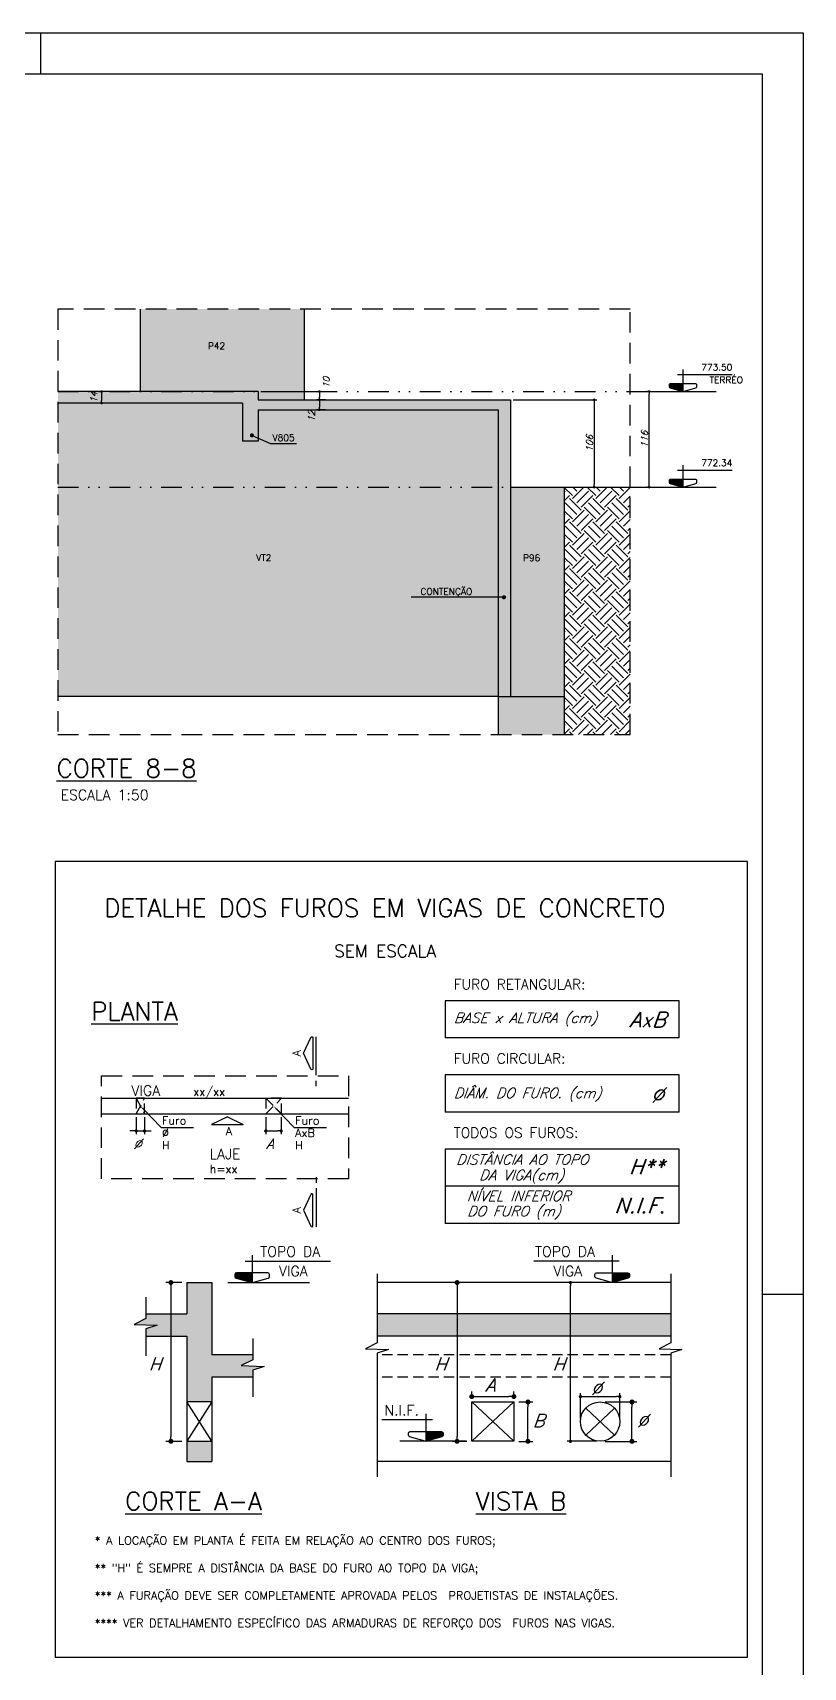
# Model space of a CAD drawing. Extents: x -5173 to 5397, y -2411 to 2089.
# Drawn here: x 4462 to 5397, y 106 to 2089 of the extents above; entities that cross this region are included whole.
import ezdxf
from ezdxf import colors
from ezdxf.entities.mleader import LeaderData, LeaderLine
from ezdxf.enums import TextEntityAlignment as Align
from ezdxf.math import Vec2, Vec3

# ---------------------------------------------------------------- set-up
doc = ezdxf.new("R2010")
doc.units = 0
doc.header["$LTSCALE"] = 50
doc.header["$MEASUREMENT"] = 0
for name, pattern in [('DASHED', [0.75, 0.5, -0.25]), ('DIVIDE2', [0.625, 0.25, -0.125, 0, -0.125, 0, -0.125]), ('HIDDEN', [0.375, 0.25, -0.125])]:
    doc.linetypes.add(name, pattern=pattern)
doc.layers.get('0').update_dxf_attribs({"linetype": 'CONTINUOUS'})
doc.layers.get('DEFPOINTS').update_dxf_attribs({"linetype": 'CONTINUOUS'})
for name, color, linetype in [('AR-TEXTO_REGUA 120_1-200', 4, 'CONTINUOUS'), ('F-AUX', 2, 'CONTINUOUS'), ('F-AUX-RED', 1, 'CONTINUOUS'), ('F-CORTE', 4, 'CONTINUOUS'), ('F-CORTE-INDICAÇÃO', 4, 'CONTINUOUS'), ('F-COTAS', 106, 'CONTINUOUS'), ('F-DET_LINHA', 1, 'CONTINUOUS'), ('F-EIXOS-DET', 1, 'CONTINUOUS'), ('F-FURO-PAREDE-TEXTOS', 2, 'CONTINUOUS'), ('F-FUROS', 2, 'HIDDEN'), ('F-LAJES', 3, 'CONTINUOUS'), ('F-LAJES-DIM', 2, 'CONTINUOUS'), ('F-LAJES-NOME', 4, 'CONTINUOUS'), ('F-MARGEM', 1, 'CONTINUOUS'), ('F-NÍVEL-VISTA', 2, 'CONTINUOUS'), ('F-SOLIDO', 71, 'CONTINUOUS'), ('F-TEXTO', 6, 'CONTINUOUS'), ('F-TEXTO-CYAN', 4, 'CONTINUOUS'), ('F-TEXTO-GREEN', 3, 'CONTINUOUS'), ('F-TEXTO-YELLOW', 2, 'CONTINUOUS'), ('F-VIGAS', 3, 'CONTINUOUS'), ('F-VIGAS-DIM', 2, 'CONTINUOUS'), ('F-VIGAS-NOME', 4, 'CONTINUOUS'), ('F-VISTA', 1, 'CONTINUOUS'), ('F-VISTA SÓLIDO', 254, 'CONTINUOUS')]:
    doc.layers.add(name, color=color, linetype=linetype)
doc.styles.add('CP-TEXT-INCL', font='simplex.shx', dxfattribs={"oblique": 20})
doc.styles.add('MCP', font='simplex.shx')
doc.styles.add('REGUA-120-esc1_200', font='simplex.shx', dxfattribs={"height": 0.6})
doc.styles.add('ROMANS', font='simplex.shx')
doc.styles.get("Standard").update_dxf_attribs({"font": 'simplex.shx'})
doc.dimstyles.new('CP-COTAS-50', dxfattribs={"dimscale": 0.64, "dimtxt": 12.5, "dimasz": 5, "dimexe": 5, "dimexo": 5, "dimgap": 2.5, "dimtad": 1, "dimdec": 1, "dimdsep": 46, "dimtxsty": 'CP-TEXT-INCL', "dimblk1": 'DOT', "dimblk2": 'DOT', "dimsah": 1, "dimcen": 9, "dimclrd": 256, "dimclre": 256, "dimclrt": 256, "dimadec": 0, "dimazin": 0, "dimtfac": 1, "dimtdec": 1, "dimtmove": 2, "dimatfit": 3, "dimldrblk": 'DOT', "dimfxl": 0, "dimtolj": 1, "dimarcsym": 0})
doc.dimstyles.new('CP-COTAS-75', dxfattribs={"dimscale": 0.8, "dimtxt": 18.75, "dimasz": 7.5, "dimexe": 7.5, "dimexo": 7.5, "dimgap": 3.75, "dimtad": 1, "dimdsep": 46, "dimtxsty": 'CP-TEXT-INCL', "dimblk1": 'DOT', "dimblk2": 'DOT', "dimsah": 1, "dimcen": 13.5, "dimclrd": 256, "dimclre": 256, "dimclrt": 256, "dimadec": 0, "dimazin": 0, "dimtfac": 1, "dimtofl": 0, "dimtmove": 2, "dimatfit": 3, "dimldrblk": 'DOT', "dimfxl": 0, "dimtolj": 1, "dimarcsym": 0})

# ---------------------------------------------------------------- blocks, each defined once
blk = doc.blocks.new('_DOT')
at = {"color": 0, "linetype": 'ByBlock'}
blk.add_line((-0.5, 0), (-1, 0), dxfattribs=at)
at = {"color": 0, "linetype": 'ByBlock', "const_width": 0.5}
blk.add_lwpolyline([(-0.25, 0, 1), (0.25, 0, 1)], format="xyb", close=True, dxfattribs=at)
blk = doc.blocks.new('*D210')
at = {"layer": 'DEFPOINTS', "color": 0, "transparency": 16777216}
for p in [(4994.5, 427.6), (5045.6, 434.1), (5045.6, 427.6)]:
    blk.add_point(p, dxfattribs=at)
at = {"layer": 'F-COTAS', "lineweight": -2, "transparency": 16777216}
for p, q in [((4994.5, 433.6), (4994.5, 440.1)), ((5045.6, 433.6), (5045.6, 440.1)), ((5000.5, 434.1), (5039.6, 434.1))]:
    blk.add_line(p, q, dxfattribs=at)
at = {"layer": 'F-COTAS', "lineweight": -2, "transparency": 16777216, "xscale": 6, "yscale": 6, "zscale": 6, "rotation": 180}
blk.add_blockref('_DOT', (4994.5, 434.1), dxfattribs=at)
at = {"layer": 'F-COTAS', "lineweight": -2, "transparency": 16777216, "xscale": 6, "yscale": 6, "zscale": 6}
blk.add_blockref('_DOT', (5045.6, 434.1), dxfattribs=at)
blk = doc.blocks.new('*D211')
at = {"layer": 'DEFPOINTS', "color": 0, "transparency": 16777216}
for p in [(4994.5, 572.4), (4976.7, 379.8), (4994.5, 379.8)]:
    blk.add_point(p, dxfattribs=at)
at = {"layer": 'F-COTAS', "lineweight": -2, "transparency": 16777216}
for p, q in [((4988.5, 572.4), (4970.7, 572.4)), ((4976.7, 566.4), (4976.7, 385.8)), ((4988.5, 379.8), (4970.7, 379.8))]:
    blk.add_line(p, q, dxfattribs=at)
at = {"layer": 'F-COTAS', "lineweight": -2, "transparency": 16777216, "xscale": 6, "yscale": 6, "zscale": 6}
for p, rotation in [((4976.7, 572.4), 90), ((4976.7, 379.8), 270)]:
    blk.add_blockref('_DOT', p, dxfattribs=dict(at, rotation=rotation))
blk = doc.blocks.new('*D212')
at = {"layer": 'DEFPOINTS', "color": 0, "transparency": 16777216}
for p in [(5045.6, 427.6), (5062.6, 427.6), (5045.6, 379.8)]:
    blk.add_point(p, dxfattribs=at)
at = {"layer": 'F-COTAS', "lineweight": -2, "transparency": 16777216}
for p, q in [((5051.6, 427.6), (5068.6, 427.6)), ((5062.6, 385.8), (5062.6, 421.6)), ((5051.6, 379.8), (5068.6, 379.8))]:
    blk.add_line(p, q, dxfattribs=at)
at = {"layer": 'F-COTAS', "lineweight": -2, "transparency": 16777216, "xscale": 6, "yscale": 6, "zscale": 6}
for p, rotation in [((5062.6, 427.6), 90), ((5062.6, 379.8), 270)]:
    blk.add_blockref('_DOT', p, dxfattribs=dict(at, rotation=rotation))
blk = doc.blocks.new('*D213')
at = {"layer": 'DEFPOINTS', "color": 0, "transparency": 16777216}
for p in [(4649, 572.4), (4629.6, 379.8), (4649, 379.8)]:
    blk.add_point(p, dxfattribs=at)
at = {"layer": 'F-COTAS', "lineweight": -2, "transparency": 16777216}
for p, q in [((4643, 572.4), (4623.6, 572.4)), ((4629.6, 566.4), (4629.6, 385.8)), ((4643, 379.8), (4623.6, 379.8))]:
    blk.add_line(p, q, dxfattribs=at)
at = {"layer": 'F-COTAS', "lineweight": -2, "transparency": 16777216, "xscale": 6, "yscale": 6, "zscale": 6}
for p, rotation in [((4629.6, 572.4), 90), ((4629.6, 379.8), 270)]:
    blk.add_blockref('_DOT', p, dxfattribs=dict(at, rotation=rotation))
blk = doc.blocks.new('*D214')
at = {"layer": 'DEFPOINTS', "color": 0, "transparency": 16777216}
for p in [(5150.1, 427.6), (5188.8, 427.6), (5150.1, 379.8)]:
    blk.add_point(p, dxfattribs=at)
at = {"layer": 'F-COTAS', "lineweight": -2, "transparency": 16777216}
for p, q in [((5156.1, 427.6), (5194.8, 427.6)), ((5188.8, 385.8), (5188.8, 421.6)), ((5156.1, 379.8), (5194.8, 379.8))]:
    blk.add_line(p, q, dxfattribs=at)
at = {"layer": 'F-COTAS', "lineweight": -2, "transparency": 16777216, "xscale": 6, "yscale": 6, "zscale": 6}
for p, rotation in [((5188.8, 427.6), 90), ((5188.8, 379.8), 270)]:
    blk.add_blockref('_DOT', p, dxfattribs=dict(at, rotation=rotation))
blk = doc.blocks.new('A0-5L_900')
at = {"layer": 'F-MARGEM', "color": 2}
for p, q in [((192.9, 90), (192.9, 89)), ((210.4, 59.4), (211.4, 59.4))]:
    blk.add_line(p, q, dxfattribs=at)
blk.add_lwpolyline([(0, 0), (0, 90), (211.4, 90), (211.4, 0)], close=True, dxfattribs=at)
at = {"layer": 'F-MARGEM', "color": 7}
blk.add_lwpolyline([(2.5, 89), (210.4, 89), (210.4, 1), (2.5, 1)], close=True, dxfattribs=at)
blk = doc.blocks.new('Nível - Vista')
at = {"layer": 'F-NÍVEL-VISTA'}
blk.add_hatch(color=71, dxfattribs=at).paths.add_polyline_path([(0, 0.238), (-0.38, 0.238, 0.414214), (-0.42, 0.198), (-0.42, 0.148, 0.331206), (-0.391, 0.11), (-0.011, 0.002, 0.072993), (0, 0)])
at = {"layer": 'F-NÍVEL-VISTA', "color": 2}
for p, q in [((-0.168, 0.521), (1.493, 0.521)), ((0, 0.67), (0, 0))]:
    blk.add_line(p, q, dxfattribs=at)
blk.add_lwpolyline([(-0.011, 0.002, 0.146769), (0.011, 0.002), (0.391, 0.11, 0.331206), (0.42, 0.148), (0.42, 0.198, 0.414214), (0.38, 0.238), (-0.38, 0.238, 0.414214), (-0.42, 0.198), (-0.42, 0.148, 0.331206), (-0.391, 0.11), (-0.011, 0.002, 0.146769), (0.011, 0.002)], format="xyb", dxfattribs=at)
at = {"layer": 'F-TEXTO', "color": 3, "style": 'MCP'}
for tag, p in [('NÍVEL', (1.026, 0.636)), ('NÍVEL_DETALHE', (1.02, 0.186))]:
    blk.add_attdef(tag, text='', height=0.2, dxfattribs=at).set_placement(p, align=Align.CENTER)
blk = doc.blocks.new('*D352')
at = {"layer": 'DEFPOINTS', "color": 0, "linetype": 'Continuous', "transparency": 16777216}
for p in [(5041.6, 1643.2), (5142.9, 1537.2), (5142.9, 1537.2)]:
    blk.add_point(p, dxfattribs=at)
at = {"layer": 'F-COTAS', "linetype": 'Continuous', "lineweight": -2, "transparency": 16777216}
for p, q in [((5044.8, 1643.2), (5146.1, 1643.2)), ((5142.9, 1640), (5142.9, 1540.4))]:
    blk.add_line(p, q, dxfattribs=at)
at = {"layer": 'F-COTAS', "linetype": 'Continuous', "lineweight": -2, "transparency": 16777216, "xscale": 3.2, "yscale": 3.2, "zscale": 3.2}
for p, rotation in [((5142.9, 1643.2), 90), ((5142.9, 1537.2), 270)]:
    blk.add_blockref('_DOT', p, dxfattribs=dict(at, rotation=rotation))
at = {"layer": 'F-COTAS', "linetype": 'Continuous', "transparency": 16777216, "insert": (5137.3, 1590.2), "char_height": 8, "attachment_point": 5, "rotation": 90, "style": 'CP-TEXT-INCL'}
blk.add_mtext('\\A1;106', dxfattribs=at)
blk = doc.blocks.new('*D353')
at = {"layer": 'DEFPOINTS', "color": 0, "linetype": 'Continuous', "transparency": 16777216}
for p in [(5209.6, 1653.2), (5210.4, 1653.2), (5210.4, 1537.2)]:
    blk.add_point(p, dxfattribs=at)
at = {"layer": 'F-COTAS', "linetype": 'Continuous', "lineweight": -2, "transparency": 16777216}
for p, q in [((5207.2, 1653.2), (5206.4, 1653.2)), ((5209.6, 1540.4), (5209.6, 1650)), ((5207.2, 1537.2), (5206.4, 1537.2))]:
    blk.add_line(p, q, dxfattribs=at)
at = {"layer": 'F-COTAS', "linetype": 'Continuous', "lineweight": -2, "transparency": 16777216, "xscale": 3.2, "yscale": 3.2, "zscale": 3.2}
for p, rotation in [((5209.6, 1653.2), 90), ((5209.6, 1537.2), 270)]:
    blk.add_blockref('_DOT', p, dxfattribs=dict(at, rotation=rotation))
at = {"layer": 'F-COTAS', "linetype": 'Continuous', "transparency": 16777216, "insert": (5204, 1595.2), "char_height": 8, "attachment_point": 5, "rotation": 90, "style": 'CP-TEXT-INCL'}
blk.add_mtext('\\A1;116', dxfattribs=at)
blk = doc.blocks.new('*D354')
at = {"layer": 'DEFPOINTS', "color": 0, "linetype": 'Continuous', "transparency": 16777216}
for p in [(4735.6, 1653.2), (4798.9, 1643.2), (4809.7, 1643.2)]:
    blk.add_point(p, dxfattribs=at)
at = {"layer": 'F-COTAS', "linetype": 'Continuous', "lineweight": -2, "transparency": 16777216}
for p, q in [((4738.8, 1653.2), (4812.9, 1653.2)), ((4809.7, 1650), (4809.7, 1646.4)), ((4802.1, 1643.2), (4812.9, 1643.2))]:
    blk.add_line(p, q, dxfattribs=at)
at = {"layer": 'F-COTAS', "linetype": 'Continuous', "lineweight": -2, "transparency": 16777216, "xscale": 3.2, "yscale": 3.2, "zscale": 3.2}
for p, rotation in [((4809.7, 1653.2), 90), ((4809.7, 1643.2), 270)]:
    blk.add_blockref('_DOT', p, dxfattribs=dict(at, rotation=rotation))
at = {"layer": 'F-COTAS', "linetype": 'Continuous', "transparency": 16777216, "insert": (4818.1, 1663.9), "char_height": 8, "attachment_point": 5, "rotation": 90, "style": 'CP-TEXT-INCL'}
blk.add_mtext('\\A1;10', dxfattribs=at)
blk = doc.blocks.new('*D355')
at = {"layer": 'DEFPOINTS', "color": 0, "linetype": 'Continuous', "transparency": 16777216}
for p in [(4559.7, 1653.2), (4545.6, 1639.2), (4559.7, 1639.2)]:
    blk.add_point(p, dxfattribs=at)
at = {"layer": 'F-COTAS', "linetype": 'Continuous', "lineweight": -2, "transparency": 16777216}
for p, q in [((4556.5, 1653.2), (4542.4, 1653.2)), ((4545.6, 1650), (4545.6, 1642.4)), ((4556.5, 1639.2), (4542.4, 1639.2))]:
    blk.add_line(p, q, dxfattribs=at)
at = {"layer": 'F-COTAS', "linetype": 'Continuous', "lineweight": -2, "transparency": 16777216, "xscale": 3.2, "yscale": 3.2, "zscale": 3.2}
for p, rotation in [((4545.6, 1653.2), 90), ((4545.6, 1639.2), 270)]:
    blk.add_blockref('_DOT', p, dxfattribs=dict(at, rotation=rotation))
at = {"layer": 'F-COTAS', "linetype": 'Continuous', "transparency": 16777216, "insert": (4536, 1646.2), "char_height": 8, "attachment_point": 5, "rotation": 90, "style": 'CP-TEXT-INCL'}
blk.add_mtext('\\A1;14', dxfattribs=at)
blk = doc.blocks.new('*D356')
at = {"layer": 'DEFPOINTS', "color": 0, "linetype": 'Continuous', "transparency": 16777216}
for p in [(4809.7, 1631.2), (4820.4, 1643.2), (4820.4, 1631.2)]:
    blk.add_point(p, dxfattribs=at)
at = {"layer": 'F-COTAS', "linetype": 'Continuous', "lineweight": -2, "transparency": 16777216}
for p, q in [((4817.2, 1643.2), (4806.5, 1643.2)), ((4817.2, 1631.2), (4806.5, 1631.2)), ((4809.7, 1640), (4809.7, 1634.4))]:
    blk.add_line(p, q, dxfattribs=at)
at = {"layer": 'F-COTAS', "linetype": 'Continuous', "lineweight": -2, "transparency": 16777216, "xscale": 3.2, "yscale": 3.2, "zscale": 3.2}
for p, rotation in [((4809.7, 1643.2), 90), ((4809.7, 1631.2), 270)]:
    blk.add_blockref('_DOT', p, dxfattribs=dict(at, rotation=rotation))
at = {"layer": 'F-COTAS', "linetype": 'Continuous', "transparency": 16777216, "insert": (4800.2, 1623.2), "char_height": 8, "attachment_point": 5, "rotation": 90, "style": 'CP-TEXT-INCL'}
blk.add_mtext('\\A1;12', dxfattribs=at)

msp = doc.modelspace()

# ---------------------------------------------------------------- hatches: boundary and pattern name
at = {"layer": 'F-AUX-RED', "linetype": 'Continuous'}
h = msp.add_hatch(dxfattribs=at)
h.set_pattern_fill('EARTH', color=254, scale=80, angle=-45)
h.set_pattern_definition([(315, (3377.058, -4115.773), (28.28427, -5e-15), [20, -20]), (315, (3382.361, -4110.47), (28.28427, -5e-15), [20, -20]), (315, (3387.665, -4105.167), (28.28427, -5e-15), [20, -20]), (45, (3391.2, -4105.167), (7e-15, 28.28427), [20, -20]), (45, (3396.503, -4110.47), (7e-15, 28.28427), [20, -20]), (45, (3401.807, -4115.773), (7e-15, 28.28427), [20, -20])])
h.paths.add_polyline_path([(5186.558, 1237.205), (5186.558, 1537.205), (5106.558, 1537.205), (5106.558, 1237.205)])
at = {"layer": 'F-SOLIDO', "linetype": 'Continuous'}
h = msp.add_hatch(color=256, dxfattribs=at)
h.dxf.hatch_style = 1
h.paths.add_polyline_path([(4735.558, 1593.205), (4735.558, 1631.205), (5041.558, 1631.205), (5041.558, 1643.205), (4735.558, 1643.205), (4735.558, 1653.205), (4716.558, 1653.205), (4492.558, 1653.205), (4492.558, 1639.205), (4716.558, 1639.205), (4716.558, 1593.205)])
h = msp.add_hatch(color=256, dxfattribs=at)
h.dxf.hatch_style = 1
h.paths.add_polyline_path([(5041.558, 1283.205), (5041.558, 1631.205), (5026.558, 1631.205), (5026.558, 1283.205)])
h = msp.add_hatch(color=256, dxfattribs=at)
h.dxf.hatch_style = 1
h.paths.add_polyline_path([(5106.558, 1237.205), (5106.558, 1283.205), (5026.558, 1283.205), (5026.558, 1237.205)])
at = {"layer": 'F-SOLIDO'}
h = msp.add_hatch(color=256, dxfattribs=at)
edge = h.paths.add_edge_path()
edge.add_line((4728.12, 584.23), (4709.12, 584.23))
edge.add_ellipse((4709.12, 582.23), major_axis=(1.414, 1.414), ratio=1, start_angle=45, end_angle=135)
edge.add_line((4707.12, 582.23), (4707.12, 579.718))
edge.add_ellipse((4709.12, 579.718), major_axis=(-1.414, 1.414), ratio=1, start_angle=45, end_angle=118.300756)
edge.add_line((4708.546, 577.803), (4727.546, 572.403))
edge.add_ellipse((4728.12, 574.318), major_axis=(1.414, 1.414), ratio=1, start_angle=208.300756, end_angle=225)
edge.add_line((4728.12, 572.318), (4728.12, 584.23))
h = msp.add_hatch(color=256, dxfattribs=at)
edge = h.paths.add_edge_path()
edge.add_line((5164.79, 584.23), (5183.79, 584.23))
edge.add_ellipse((5183.79, 582.23), major_axis=(-1.414, 1.414), ratio=1, start_angle=225, end_angle=315, ccw=False)
edge.add_line((5185.79, 582.23), (5185.79, 579.718))
edge.add_ellipse((5183.79, 579.718), major_axis=(1.414, 1.414), ratio=1, start_angle=241.699244, end_angle=315, ccw=False)
edge.add_line((5184.364, 577.803), (5165.364, 572.403))
edge.add_ellipse((5164.79, 574.318), major_axis=(-1.414, 1.414), ratio=1, start_angle=135, end_angle=151.699244, ccw=False)
edge.add_line((5164.79, 572.318), (5164.79, 584.23))
for points in [[(4649.034, 534.682), (4599.274, 534.682), (4599.274, 528.718), (4585.146, 521.658), (4612.921, 520.61), (4599.274, 516.21), (4599.274, 507.586), (4649.034, 507.586), (4649.034, 427.586), (4679.034, 427.586), (4679.034, 457.586), (4729.034, 457.586), (4729.034, 466.21), (4742.681, 470.61), (4714.906, 471.658), (4729.034, 478.718), (4729.034, 484.682), (4679.034, 484.682), (4679.034, 572.403), (4649.034, 572.403)], [(5235.793, 507.586), (5235.793, 534.682), (4879.705, 534.682), (4879.705, 507.586)], [(4679.034, 355.366), (4679.034, 379.835), (4649.034, 379.835), (4649.034, 355.366)]]:
    msp.add_hatch(color=256, dxfattribs=at).paths.add_polyline_path(points)
h = msp.add_hatch(color=256, dxfattribs=at)
edge = h.paths.add_edge_path()
edge.add_line((4938.603, 391.663), (4957.603, 391.663))
edge.add_ellipse((4957.603, 389.663), major_axis=(-1.414, 1.414), ratio=1, start_angle=225, end_angle=315, ccw=False)
edge.add_line((4959.603, 389.663), (4959.603, 387.151))
edge.add_ellipse((4957.603, 387.151), major_axis=(1.414, 1.414), ratio=1, start_angle=241.699244, end_angle=315, ccw=False)
edge.add_line((4958.178, 385.235), (4939.178, 379.835))
edge.add_ellipse((4938.603, 381.751), major_axis=(-1.414, 1.414), ratio=1, start_angle=135, end_angle=151.699244, ccw=False)
edge.add_line((4938.603, 379.751), (4938.603, 391.663))
at = {"layer": 'F-VISTA SÓLIDO', "linetype": 'Continuous'}
h = msp.add_hatch(color=256, dxfattribs=at)
h.dxf.hatch_style = 1
h.paths.add_polyline_path([(4716.558, 1653.205), (4791.558, 1653.205), (4791.558, 1753.205), (4592.558, 1753.205), (4592.558, 1653.205)])
h = msp.add_hatch(color=256, dxfattribs=at)
h.dxf.hatch_style = 1
h.paths.add_polyline_path([(4791.558, 1643.205), (4791.558, 1653.205), (4735.558, 1653.205), (4735.558, 1643.205)])
h = msp.add_hatch(color=256, dxfattribs=at)
h.dxf.hatch_style = 1
h.paths.add_polyline_path([(5026.558, 1537.205), (5026.558, 1631.205), (4735.558, 1631.205), (4735.558, 1593.205), (4716.558, 1593.205), (4716.558, 1639.205), (4492.558, 1639.205), (4492.558, 1537.205)])
h = msp.add_hatch(color=256, dxfattribs=at)
h.dxf.hatch_style = 1
h.paths.add_polyline_path([(5026.558, 1283.205), (5026.558, 1537.205), (4492.558, 1537.205), (4492.558, 1283.205)])
h = msp.add_hatch(color=256, dxfattribs=at)
h.dxf.hatch_style = 1
h.paths.add_polyline_path([(5106.558, 1537.205), (5041.558, 1537.205), (5041.558, 1283.205), (5106.558, 1283.205)])

# ---------------------------------------------------------------- linework, layer by layer
at = {"layer": 'F-AUX'}
for p, q in [((4719.721, 598.366), (4823.325, 598.366)), ((4728.12, 605.82), (4728.12, 572.318)), ((5173.189, 598.366), (5069.586, 598.366)), ((5164.79, 605.82), (5164.79, 572.318)), ((4947.002, 405.799), (4885.6, 405.799)), ((4938.603, 413.253), (4938.603, 379.751))]:
    msp.add_line(p, q, dxfattribs=at)
for points in [[(4727.546, 572.403, 0.14676884), (4728.695, 572.403), (4747.695, 577.803, 0.33120617), (4749.12, 579.718), (4749.12, 582.23, 0.41421356), (4747.12, 584.23), (4709.12, 584.23, 0.41421356), (4707.12, 582.23), (4707.12, 579.718, 0.33120617), (4708.546, 577.803), (4727.546, 572.403, 0.14676884), (4728.695, 572.403)], [(5165.364, 572.403, -0.14676884), (5164.215, 572.403), (5145.215, 577.803, -0.33120617), (5143.79, 579.718), (5143.79, 582.23, -0.41421356), (5145.79, 584.23), (5183.79, 584.23, -0.41421356), (5185.79, 582.23), (5185.79, 579.718, -0.33120617), (5184.364, 577.803), (5165.364, 572.403, -0.14676884), (5164.215, 572.403)], [(4939.178, 379.835, -0.14676884), (4938.028, 379.835), (4919.028, 385.235, -0.33120617), (4917.603, 387.151), (4917.603, 389.663, -0.41421356), (4919.603, 391.663), (4957.603, 391.663, -0.41421356), (4959.603, 389.663), (4959.603, 387.151, -0.33120617), (4958.178, 385.235), (4939.178, 379.835, -0.14676884), (4938.028, 379.835)]]:
    msp.add_lwpolyline(points, format="xyb", dxfattribs=at)
at = {"layer": 'F-AUX-RED'}
for p, q in [((5045.624, 379.835), (4994.523, 427.586)), ((4994.523, 379.835), (5045.624, 427.586)), ((5167.589, 387.41), (5132.7, 420.012)), ((5132.7, 387.41), (5167.589, 420.012)), ((4987.977, 379.835), (4907.182, 379.835))]:
    msp.add_line(p, q, dxfattribs=at)
at = {"layer": 'F-AUX-RED', "linetype": 'DASHED'}
msp.add_lwpolyline([(4492.558, 1753.205), (4492.558, 1237.205), (5186.558, 1237.205), (5186.558, 1753.205)], close=True, dxfattribs=at)
at = {"layer": 'F-AUX-RED', "linetype": 'Continuous'}
msp.add_lwpolyline([(5106.558, 1537.205), (5186.558, 1537.205)], dxfattribs=at)
at = {"layer": 'F-AUX-RED'}
msp.add_lwpolyline([(4698.553, 572.403), (4797.806, 572.403)], dxfattribs=at)
at = {"layer": 'F-CORTE', "linetype": 'Continuous'}
for p, q in [((4735.558, 1653.205), (4716.558, 1653.205)), ((4735.558, 1653.205), (4735.558, 1643.205)), ((4716.558, 1639.205), (4716.558, 1593.205)), ((4735.558, 1631.205), (4735.558, 1593.205)), ((4735.558, 1593.205), (4716.558, 1593.205))]:
    msp.add_line(p, q, dxfattribs=at)
for points in [[(4716.558, 1653.205), (4492.558, 1653.205)], [(4716.558, 1639.205), (4492.558, 1639.205)], [(4735.558, 1643.205), (5041.558, 1643.205), (5041.558, 1283.205)], [(4735.558, 1631.205), (5026.558, 1631.205), (5026.558, 1237.205)], [(5026.558, 1283.205), (5106.558, 1283.205), (5106.558, 1237.205)]]:
    msp.add_lwpolyline(points, dxfattribs=at)
at = {"layer": 'F-CORTE-INDICAÇÃO'}
for p, q in [((4805.828, 823.941), (4805.828, 870.608)), ((4805.828, 810.608), (4805.828, 817.274)), ((4805.828, 700.093), (4805.828, 693.427)), ((4805.828, 686.76), (4805.828, 640.093))]:
    msp.add_line(p, q, dxfattribs=at)
for points in [[(4801.828, 831.941, -0.80258485), (4799.286, 831.377), (4790.319, 850.608), (4799.286, 869.838, -0.80258485), (4801.828, 869.274)], [(4801.828, 678.76, 0.80258485), (4799.286, 679.324), (4790.319, 660.093), (4799.286, 640.863, 0.80258485), (4801.828, 641.427)]]:
    msp.add_lwpolyline(points, format="xyb", close=True, dxfattribs=at)
for points in [[(4698.203, 773.256), (4678.973, 764.289)], [(4678.973, 764.289), (4717.433, 764.289)], [(4698.203, 773.256), (4717.433, 764.289)]]:
    msp.add_lwpolyline(points, dxfattribs=at)
at = {"layer": 'F-COTAS'}
for p, q in [((4583.604, 756.326), (4579.604, 756.326)), ((4587.604, 772.946), (4587.604, 752.326)), ((4587.604, 756.326), (4597.604, 756.326)), ((4597.604, 772.946), (4597.604, 752.326)), ((4601.604, 756.326), (4605.604, 756.326)), ((4744.64, 772.946), (4744.64, 752.326)), ((4748.64, 756.326), (4759.27, 756.326)), ((4763.27, 772.946), (4763.27, 752.326)), ((5127.198, 572.403), (5110.125, 572.403)), ((5114.125, 383.835), (5114.125, 568.403)), ((5126.269, 407.711), (5126.269, 438.101)), ((5174.02, 407.711), (5174.02, 438.101)), ((5130.269, 434.101), (5170.02, 434.101)), ((5146.144, 379.835), (5110.125, 379.835))]:
    msp.add_line(p, q, dxfattribs=at)
at = {"layer": 'F-DET_LINHA', "color": 1}
for p, q in [((5246.186, 914.204), (4962.421, 914.204)), ((4962.421, 914.204), (4962.421, 869.204)), ((5246.186, 869.204), (5246.186, 914.204)), ((5246.186, 869.204), (4962.421, 869.204)), ((5246.186, 824.204), (4962.421, 824.204)), ((4962.421, 824.204), (4962.421, 779.204)), ((5246.186, 779.204), (5246.186, 824.204)), ((5246.186, 779.204), (4962.421, 779.204)), ((4962.421, 734.204), (4962.421, 689.204)), ((5246.186, 734.204), (4962.421, 734.204)), ((5246.186, 689.204), (5246.186, 734.204)), ((5246.186, 689.204), (4962.421, 689.204)), ((4962.421, 689.204), (4962.421, 644.204)), ((5246.186, 644.204), (5246.186, 689.204)), ((5246.186, 644.204), (4962.421, 644.204)), ((4879.705, 583.178), (4879.705, 499.269)), ((5235.793, 583.178), (5235.793, 499.269)), ((4599.274, 554.7), (4599.274, 528.718)), ((4599.274, 528.718), (4585.146, 521.658)), ((4585.146, 521.658), (4612.921, 520.61)), ((4612.921, 520.61), (4599.274, 516.21)), ((4599.274, 516.21), (4599.274, 483.728)), ((4729.034, 504.7), (4729.034, 478.718)), ((4879.705, 499.269), (4865.578, 492.209)), ((5235.793, 499.269), (5221.665, 492.209)), ((4729.034, 478.718), (4714.906, 471.658)), ((4865.578, 492.209), (4893.353, 491.161)), ((4893.353, 491.161), (4879.705, 486.761)), ((4879.705, 486.761), (4879.705, 336.833)), ((5221.665, 492.209), (5249.441, 491.161)), ((5249.441, 491.161), (5235.793, 486.761)), ((5235.793, 486.761), (5235.793, 336.833)), ((4714.906, 471.658), (4742.681, 470.61)), ((4742.681, 470.61), (4729.034, 466.21)), ((4729.034, 466.21), (4729.034, 433.728)), ((4679.034, 379.835), (4649.034, 427.586)), ((4679.034, 427.586), (4649.034, 379.835))]:
    msp.add_line(p, q, dxfattribs=at)
at = {"layer": 'F-DET_LINHA', "color": 3}
for p, q in [((4649.034, 572.403), (4679.034, 572.403)), ((4649.034, 572.403), (4649.034, 534.682)), ((4679.034, 572.403), (4679.034, 484.682)), ((4599.274, 534.682), (4649.034, 534.682)), ((5235.793, 534.682), (4879.705, 534.682)), ((4599.274, 507.586), (4649.034, 507.586)), ((4649.034, 507.586), (4649.034, 355.366)), ((5235.793, 507.586), (4879.705, 507.586)), ((4729.034, 484.682), (4679.034, 484.682)), ((4679.034, 457.586), (4679.034, 355.366)), ((4729.034, 457.586), (4679.034, 457.586)), ((4679.034, 427.586), (4649.034, 427.586)), ((4649.034, 379.835), (4679.034, 379.835)), ((4649.034, 355.366), (4679.034, 355.366))]:
    msp.add_line(p, q, dxfattribs=at)
at = {"layer": 'F-DET_LINHA', "color": 2}
for p, q in [((5235.793, 572.403), (4879.705, 572.403)), ((5235.793, 355.366), (4879.705, 355.366))]:
    msp.add_line(p, q, dxfattribs=at)
at = {"layer": 'F-DET_LINHA', "color": 1, "linetype": 'HIDDEN'}
for p, q in [((5235.793, 484.682), (4879.705, 484.682)), ((5235.793, 457.586), (4879.705, 457.586))]:
    msp.add_line(p, q, dxfattribs=at)
at = {"layer": 'F-DET_LINHA', "color": 1}
msp.add_lwpolyline([(4489.076, 118.216), (5329.076, 118.216), (5329.076, 1083.216), (4489.076, 1083.216)], close=True, dxfattribs=at)
at = {"layer": 'F-DET_LINHA', "color": 1, "linetype": 'DASHED'}
msp.add_lwpolyline([(4545.389, 823.371), (4844.816, 823.371), (4844.816, 698.16), (4545.389, 698.16)], close=True, dxfattribs=at)
at = {"layer": 'F-EIXOS-DET', "color": 252, "linetype": 'DIVIDE2', "ltscale": 2}
for points in [[(4492.558, 1653.205), (5186.558, 1653.205)], [(4492.558, 1537.205), (5186.558, 1537.205)]]:
    msp.add_lwpolyline(points, dxfattribs=at)
at = {"layer": 'F-EIXOS-DET'}
for points in [[(5186.558, 1653.205), (5290.876, 1653.205)], [(5186.558, 1537.205), (5290.876, 1537.205)]]:
    msp.add_lwpolyline(points, dxfattribs=at)
at = {"layer": 'F-FUROS'}
for points in [[(4587.604, 795.946), (4587.604, 776.946), (4597.604, 776.946), (4597.604, 795.946), (4587.604, 795.946)], [(4587.604, 776.946), (4597.604, 795.946)], [(4587.604, 795.946), (4597.604, 776.946)], [(4744.64, 795.946), (4744.64, 776.946), (4763.64, 776.946), (4763.64, 795.946), (4744.64, 795.946)], [(4744.64, 776.946), (4763.64, 795.946)], [(4744.64, 795.946), (4763.64, 776.946)]]:
    msp.add_lwpolyline(points, dxfattribs=at)
at = {"layer": 'F-LAJES'}
for points in [[(4545.389, 795.946), (4844.816, 795.946)], [(4545.389, 776.946), (4844.816, 776.946)]]:
    msp.add_lwpolyline(points, dxfattribs=at)
at = {"layer": 'F-VIGAS', "linetype": 'Continuous'}
msp.add_lwpolyline([(4994.523, 427.586), (5045.624, 427.586), (5045.624, 379.835), (4994.523, 379.835)], close=True, dxfattribs=at)
msp.add_circle((5150.144, 403.711), 23.875, dxfattribs=at)
at = {"layer": 'F-VISTA', "color": 2, "linetype": 'Continuous'}
for points in [[(4592.558, 1653.205), (4592.558, 1753.205)], [(4791.558, 1643.205), (4791.558, 1753.205)], [(5041.558, 1537.205), (5106.558, 1537.205), (5106.558, 1237.205)], [(5026.558, 1283.205), (4492.558, 1283.205)]]:
    msp.add_lwpolyline(points, dxfattribs=at)

# ---------------------------------------------------------------- block references
at = {"layer": 'F-COTAS', "xscale": 4, "yscale": 4, "zscale": 4}
for p in [(4587.604, 756.326), (4763.27, 756.326), (5174.02, 434.101)]:
    msp.add_blockref('_DOT', p, dxfattribs=at)
for p, rotation in [((4597.604, 756.326), 180), ((4744.64, 756.326), 180), ((5114.125, 572.403), 90), ((5126.269, 434.101), 180), ((5114.125, 379.835), 270)]:
    msp.add_blockref('_DOT', p, dxfattribs=dict(at, rotation=rotation))
at = {"layer": 'F-MARGEM', "linetype": 'Continuous', "xscale": 50, "yscale": 50, "zscale": 50}
msp.add_blockref('A0-5L_900', (-5173.424, -2411.477), dxfattribs=at)
at = {"layer": 'F-NÍVEL-VISTA', "linetype": 'Continuous', "xscale": 40, "yscale": 40, "zscale": 40}
for p, values in [((5250.624, 1653.2), {'NÍVEL': '773.50'}), ((5250.624, 1537.2), {'NÍVEL': '772.34'})]:
    msp.add_blockref('Nível - Vista', p, dxfattribs=at).add_auto_attribs(values)

# ---------------------------------------------------------------- texts
at = {"layer": 'AR-TEXTO_REGUA 120_1-200', "color": 2, "style": 'REGUA-120-esc1_200'}
msp.add_text('ESCALA 1:50', height=12.5, dxfattribs=at).set_placement((4495.866, 1157.628))
msp.add_text('ESCALA 1:50', height=12.5, dxfattribs=at).set_placement((4495.866, 1157.628))
at = {"layer": 'F-CORTE-INDICAÇÃO', "linetype": 'Continuous', "style": 'ROMANS'}
for p in [(4781.986, 850.608), (4781.986, 660.093)]:
    msp.add_text('A', height=10, rotation=90, dxfattribs=at).set_placement(p, align=Align.MIDDLE_CENTER)
msp.add_text('A', height=10, dxfattribs=at).set_placement((4699.924, 756.048), align=Align.MIDDLE_CENTER)
at = {"layer": 'F-FURO-PAREDE-TEXTOS', "linetype": 'Continuous', "style": 'MCP'}
for s, p in [('Furo', (4618.728, 764.04)), ('Furo', (4780.264, 764.04)), ('%%C', (4618.728, 749.04)), ('AxB', (4780.264, 749.04)), ('H', (4618.728, 734.04)), ('H', (4780.264, 734.04))]:
    msp.add_text(s, height=10, dxfattribs=at).set_placement(p)
at = {"layer": 'F-LAJES-DIM', "linetype": 'Continuous', "style": 'MCP'}
msp.add_text('h=xx', height=10, dxfattribs=at).set_placement((4676.523, 705.148))
at = {"layer": 'F-LAJES-NOME', "linetype": 'Continuous', "style": 'MCP'}
msp.add_text('LAJE', height=12.5, dxfattribs=at).set_placement((4676.523, 722.148))
at = {"layer": 'F-TEXTO', "color": 3, "style": 'MCP'}
msp.add_text('TERRÉO', height=8, dxfattribs=at).set_placement((5303.132, 1663.276), align=Align.CENTER)
at = {"layer": 'F-TEXTO', "style": 'ROMANS'}
for s, p in [('%%UCORTE 8-8', (4491.026, 1185.24)), ('%%UPLANTA', (4532.982, 890.48)), ('%%UCORTE A-A', (4574.14, 296.429)), ('%%UVISTA B', (4999.354, 296.429))]:
    msp.add_text(s, height=21.875, dxfattribs=at).set_placement(p)
at = {"layer": 'F-TEXTO', "insert": (4889.076, 1026.826), "char_height": 21.875, "width": 750, "attachment_point": 5, "style": 'ROMANS'}
msp.add_mtext('DETALHE DOS FUROS EM VIGAS DE CONCRETO', dxfattribs=at)
at = {"layer": 'F-TEXTO-CYAN', "style": 'ROMANS', "oblique": 20}
for s, height, p in [('AxB', 18.375, (5185.36, 882.039)), ('%%C', 18.375, (5211.227, 790.831)), ('Ø', 12, (4583.668, 734.738)), ('A', 12, (4745.018, 734.738)), ('H**', 18.375, (5185.105, 703.789)), ('N.I.F.', 18.375, (5167.459, 656.704)), ('H', 15.75, (4602.438, 465.726)), ('H', 15.75, (4949.012, 465.726)), ('H', 15.75, (5092.279, 465.726)), ('A', 15.75, (5010.621, 440.239)), ('Ø', 15.75, (5138.492, 436.097)), ('B', 15.75, (5068.072, 396.994)), ('Ø', 15.75, (5194.305, 396.994))]:
    msp.add_text(s, height=height, dxfattribs=at).set_placement(p)
at = {"layer": 'F-TEXTO-CYAN', "color": 3, "insert": (4537.3, 264.529), "char_height": 10, "width": 748.96227, "attachment_point": 1, "style": 'ROMANS'}
msp.add_mtext('* A LOCAÇÃO EM PLANTA É FEITA EM RELAÇÃO AO CENTRO DOS FUROS;  \\P\\P** "H" É SEMPRE A DISTÂNCIA DA BASE DO FURO AO TOPO DA VIGA;  \\P\\P*** A FURAÇÃO DEVE SER COMPLETAMENTE APROVADA PELOS  PROJETISTAS DE INSTALAÇÕES.  \\P\\P**** VER DETALHAMENTO ESPECÍFICO DAS ARMADURAS DE REFORÇO DOS  FUROS NAS VIGAS.', dxfattribs=at)
at = {"layer": 'F-TEXTO-GREEN', "style": 'ROMANS'}
for s, height, p in [('FURO RETANGULAR:', 12.25, (4972.706, 928.092)), ('FURO CIRCULAR:', 12.25, (4972.706, 838.092)), ('TODOS OS FUROS:', 12.25, (4972.706, 748.092)), ('TOPO DA', 12.5, (4737.862, 603.741)), ('TOPO DA', 12.5, (5071.119, 603.741)), ('VIGA', 12.5, (4760.665, 580.094)), ('VIGA', 12.5, (5093.554, 580.094)), ('N.I.F.', 12.5, (4888.559, 411.174))]:
    msp.add_text(s, height=height, dxfattribs=at).set_placement(p)
at = {"layer": 'F-TEXTO-YELLOW'}
for s, height, style, p in [('P42', 8, 'MCP', (4674.456, 1704.636)), ('V805', 8, 'MCP', (4752.816, 1593.149)), ('VT2', 8, 'MCP', (4732.956, 1447.69)), ('P96', 8, 'MCP', (5056.614, 1447.515)), ('CONTENÇÃO', 8, 'MCP', (4932.292, 1406.58)), ('SEM ESCALA', 15, 'ROMANS', (4827.572, 967.098))]:
    msp.add_text(s, height=height, dxfattribs=dict(at, style=style)).set_placement(p)
at = {"layer": 'F-TEXTO-YELLOW', "style": 'ROMANS', "oblique": 20}
for s, p in [('BASE x ALTURA (cm)', (4972.706, 887.414)), ('DIÂM. DO FURO. (cm)', (4972.706, 796.206)), ('DISTÂNCIA AO TOPO', (4975.611, 715.477)), ('DA VIGA(cm)', (5003.302, 696.776)), ('NÍVEL INFERIOR', (4988.367, 671.243)), ('DO FURO (m)', (4988.913, 652.917))]:
    msp.add_text(s, height=12.25, dxfattribs=at).set_placement(p)
at = {"layer": 'F-VIGAS-DIM', "linetype": 'Continuous', "style": 'MCP'}
msp.add_text('xx/xx', height=10, dxfattribs=at).set_placement((4656.774, 799.071))
at = {"layer": 'F-VIGAS-NOME', "linetype": 'Continuous', "style": 'MCP'}
msp.add_text('VIGA', height=12.5, dxfattribs=at).set_placement((4581.774, 799.071))

# ---------------------------------------------------------------- dimensions: what is measured, and where the dimension line sits
at = {"layer": 'F-COTAS', "linetype": 'Continuous'}
for base, p1, p2, picture, middle in [((4809.717, 1643.205), (4735.558, 1653.205), (4798.872, 1643.205), '*D354', (4818.135, 1663.893)), ((4809.717, 1631.205), (4820.392, 1643.205), (4820.392, 1631.205), '*D356', (4800.16, 1623.233))]:
    dim = msp.add_linear_dim(base=base, p1=p1, p2=p2, angle=90, dimstyle='CP-COTAS-50', override={"dimfxl": 7.5}, dxfattribs=at)
    dim.commit()
    dim.dimension.update_dxf_attribs({"geometry": picture, "text_midpoint": middle, "dimtype": 160})
for base, p1, p2, picture, middle in [((4545.593, 1639.205), (4559.698, 1653.205), (4559.698, 1639.205), '*D355', (4535.993, 1646.205)), ((5209.59, 1653.205), (5210.417, 1537.205), (5210.417, 1653.205), '*D353', (5203.99, 1595.205)), ((5142.903, 1537.205), (5041.558, 1643.205), (5142.903, 1537.205), '*D352', (5137.303, 1590.205))]:
    dim = msp.add_linear_dim(base=base, p1=p1, p2=p2, angle=90, dimstyle='CP-COTAS-50', override={"dimfxl": 7.5}, dxfattribs=at)
    dim.commit()
    dim.dimension.update_dxf_attribs({"geometry": picture, "text_midpoint": middle})
at = {"layer": 'F-COTAS'}
for base, p1, p2, picture, middle in [((4629.567, 379.835), (4649.034, 572.403), (4649.034, 379.835), '*D213', (4629.567, 476.119)), ((4976.676, 379.835), (4994.523, 572.403), (4994.523, 379.835), '*D211', (4976.676, 476.119)), ((5062.606, 427.586), (5045.624, 379.835), (5045.624, 427.586), '*D212', (5062.606, 403.711)), ((5188.838, 427.586), (5150.144, 379.835), (5150.144, 427.586), '*D214', (5188.838, 403.711))]:
    dim = msp.add_linear_dim(base=base, p1=p1, p2=p2, angle=90, text=' ', dimstyle='CP-COTAS-75', dxfattribs=at)
    dim.commit()
    dim.dimension.update_dxf_attribs({"geometry": picture, "text_midpoint": middle})
dim = msp.add_linear_dim(base=(5045.624, 434.101), p1=(4994.523, 427.586), p2=(5045.624, 427.586), text=' ', dimstyle='CP-COTAS-75', dxfattribs=at)
dim.commit()
dim.dimension.update_dxf_attribs({"geometry": '*D210', "text_midpoint": (5020.074, 434.101)})

# ---------------------------------------------------------------- leaders
at = {"layer": 'F-AUX-RED'}
ml = msp.add_multileader_mtext('Standard', dxfattribs=at)
ml.set_content('', color=256)
ml.set_leader_properties()
ml.set_arrow_properties(name='DOT')
ml.build(insert=Vec2(0, 0))
ml.multileader.update_dxf_attribs({"text_right_attachment_type": 6, "dogleg_length": 0.36, "arrow_head_size": 5})
ctx = ml.context
ctx.base_point, ctx.char_height, ctx.arrow_head_size, ctx.landing_gap_size, ctx.plane_origin = Vec3(4782.104, 1590.033), 0.18, 5, 0.09, Vec3(4727.85, 1586.713)
ctx.right_attachment = 6
notes = []
notes.append((ctx, [(0, (1, 1, 0), (4750.25, 1590.033), (1, 0), 31.854, [(0, [(4727.85, 1600.075)], 0, [])])]))
ctx.mtext.insert, ctx.mtext.flow_direction = Vec3(4782.194, 1590.123), 5
ml = msp.add_multileader_mtext('Standard', dxfattribs=at)
ml.set_content('', color=256)
ml.set_leader_properties()
ml.set_arrow_properties(name='DOT')
ml.build(insert=Vec2(0, 0))
ml.multileader.update_dxf_attribs({"text_right_attachment_type": 6, "dogleg_length": 0.36, "arrow_head_size": 5})
ctx = ml.context
ctx.base_point, ctx.char_height, ctx.arrow_head_size, ctx.landing_gap_size, ctx.plane_origin = Vec3(4921.034, 1403.755), 0.18, 5, 0.09, Vec3(5033.489, 1390.336)
ctx.right_attachment, ctx.text_align_type = 6, 2
notes.append((ctx, [(0, (1, 1, 0), (4953.067, 1403.665), (-1, 0), 31.854, [(0, [(5033.489, 1403.698)], 0, [])])]))
ctx.mtext.insert, ctx.mtext.alignment, ctx.mtext.flow_direction = Vec3(4921.124, 1403.845), 3, 5
at = {"layer": 'F-FURO-PAREDE-TEXTOS', "linetype": 'Continuous'}
ml = msp.add_multileader_mtext('Standard', dxfattribs=at)
ml.set_content('', color=256)
ml.set_leader_properties()
ml.build(insert=Vec2(0, 0))
ctx = ml.context
ctx.base_point, ctx.plane_origin = Vec3(4656.864, 760.44), Vec3(4592.604, 806.446)
notes.append((ctx, [(0, (1, 1, 0), (4617.595, 760.44), (1, 0), 39.268, [(0, [(4592.604, 786.446)], 0, [])])]))
ctx.mtext.insert, ctx.mtext.flow_direction = Vec3(4658.864, 762.44), 5
ml = msp.add_multileader_mtext('Standard', dxfattribs=at)
ml.set_content('', color=256)
ml.set_leader_properties()
ml.build(insert=Vec2(0, 0))
ctx = ml.context
ctx.base_point, ctx.plane_origin = Vec3(4818.4, 760.44), Vec3(4754.14, 806.446)
notes.append((ctx, [(0, (1, 1, 0), (4779.131, 760.44), (1, 0), 39.268, [(0, [(4754.14, 786.446)], 0, [])])]))
ctx.mtext.insert, ctx.mtext.flow_direction = Vec3(4820.4, 762.44), 5
for ctx, leaders in notes:
    for number, flags, end, landing, length, lines in leaders:
        leader = LeaderData()
        leader.index, (leader.has_last_leader_line, leader.has_dogleg_vector, leader.attachment_direction) = number, flags
        leader.last_leader_point, leader.dogleg_vector, leader.dogleg_length = Vec3(end), Vec3(landing), length
        for number, points, colour, breaks in lines:
            line = LeaderLine()
            line.index, line.vertices, line.color, line.breaks = number, Vec3.list(points), colors.encode_raw_color(colour), breaks
            leader.lines.append(line)
        ctx.leaders.append(leader)

doc.saveas('drawing.dxf')
